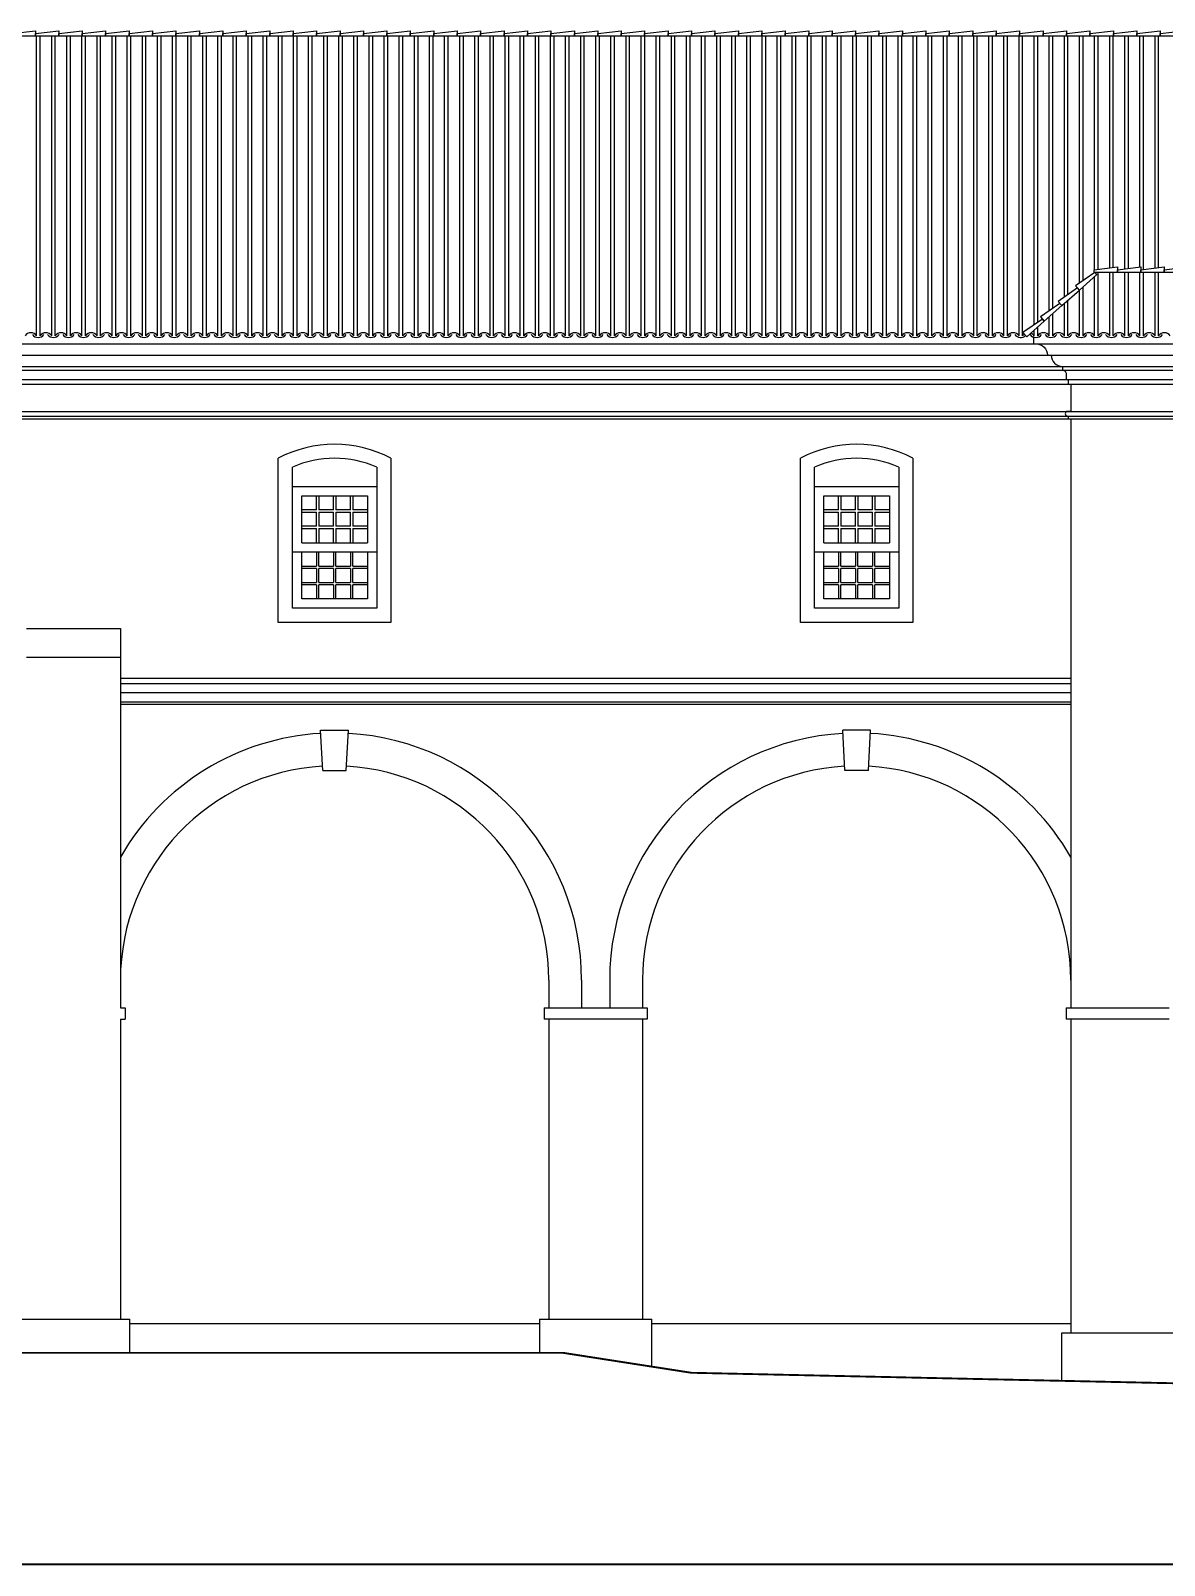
# Model space of a CAD drawing. Extents: x -6493 to 6606, y -1422 to 11651.
# Drawn here: x -4786 to -3576, y 10015 to 11651 of the extents above; entities that cross this region are included whole.
import ezdxf

# ---------------------------------------------------------------- set-up
doc = ezdxf.new("R2010")
doc.units = 0
doc.layers.add('PAREDE', color=7, linetype='CONTINUOUS')
doc.layers.add('PAREDE_FINA', color=7, linetype='CONTINUOUS')

msp = doc.modelspace()

# ---------------------------------------------------------------- linework, layer by layer
at = {"layer": 'PAREDE', "const_width": 2}
msp.add_lwpolyline([(-2511.97, 10196.84), (-3009.28, 10196.84), (-4080.89, 10220.13), (-4217.34, 10241.33), (-6293.02, 10241.33), (-6293.02, 10015.81), (-4818.97, 10015.81), (-2511.97, 10015.81)], dxfattribs=at)
at = {"layer": 'PAREDE_FINA'}
for points in [[(-4780.67, 11651.33), (-4780.67, 11645.33), (-4805.67, 11645.33), (-4805.67, 11648.33), (-4780.67, 11651.33)], [(-4755.67, 11651.33), (-4755.67, 11645.33), (-4780.67, 11645.33), (-4780.67, 11648.33), (-4755.67, 11651.33)], [(-4779.39, 11326.07), (-4779.39, 11645.33)], [(-4775.53, 11326.07), (-4775.53, 11645.33)], [(-4763.26, 11326.07), (-4763.26, 11645.33)], [(-4759.41, 11326.07), (-4759.41, 11645.33)], [(-4730.67, 11651.33), (-4730.67, 11645.33), (-4755.67, 11645.33), (-4755.67, 11648.33), (-4730.67, 11651.33)], [(-4747.14, 11326.07), (-4747.14, 11645.33)], [(-4743.29, 11326.07), (-4743.29, 11645.33)], [(-4731.01, 11326.07), (-4731.01, 11645.33)], [(-4705.67, 11651.33), (-4705.67, 11645.33), (-4730.67, 11645.33), (-4730.67, 11648.33), (-4705.67, 11651.33)], [(-4727.16, 11326.07), (-4727.16, 11645.33)], [(-4714.89, 11326.07), (-4714.89, 11645.33)], [(-4711.04, 11326.07), (-4711.04, 11645.33)], [(-4680.67, 11651.33), (-4680.67, 11645.33), (-4705.67, 11645.33), (-4705.67, 11648.33), (-4680.67, 11651.33)], [(-4698.76, 11326.07), (-4698.76, 11645.33)], [(-4694.91, 11326.07), (-4694.91, 11645.33)], [(-4682.64, 11326.07), (-4682.64, 11645.33)], [(-4655.67, 11651.33), (-4655.67, 11645.33), (-4680.67, 11645.33), (-4680.67, 11648.33), (-4655.67, 11651.33)], [(-4678.79, 11326.07), (-4678.79, 11645.33)], [(-4666.51, 11326.07), (-4666.51, 11645.33)], [(-4662.66, 11326.07), (-4662.66, 11645.33)], [(-4630.67, 11651.33), (-4630.67, 11645.33), (-4655.67, 11645.33), (-4655.67, 11648.33), (-4630.67, 11651.33)], [(-4650.39, 11326.07), (-4650.39, 11645.33)], [(-4646.54, 11326.07), (-4646.54, 11645.33)], [(-4634.26, 11326.07), (-4634.26, 11645.33)], [(-4605.67, 11651.33), (-4605.67, 11645.33), (-4630.67, 11645.33), (-4630.67, 11648.33), (-4605.67, 11651.33)], [(-4630.41, 11326.07), (-4630.41, 11645.33)], [(-4618.14, 11326.07), (-4618.14, 11645.33)], [(-4614.29, 11326.07), (-4614.29, 11645.33)], [(-4580.67, 11651.33), (-4580.67, 11645.33), (-4605.67, 11645.33), (-4605.67, 11648.33), (-4580.67, 11651.33)], [(-4602.02, 11326.07), (-4602.02, 11645.33)], [(-4598.16, 11326.07), (-4598.16, 11645.33)], [(-4585.89, 11326.07), (-4585.89, 11645.33)], [(-4582.04, 11326.07), (-4582.04, 11645.33)], [(-4555.67, 11651.33), (-4555.67, 11645.33), (-4580.67, 11645.33), (-4580.67, 11648.33), (-4555.67, 11651.33)], [(-4569.77, 11326.07), (-4569.77, 11645.33)], [(-4565.92, 11326.07), (-4565.92, 11645.33)], [(-4530.67, 11651.33), (-4530.67, 11645.33), (-4555.67, 11645.33), (-4555.67, 11648.33), (-4530.67, 11651.33)], [(-4553.64, 11326.07), (-4553.64, 11645.33)], [(-4549.79, 11326.07), (-4549.79, 11645.33)], [(-4537.52, 11326.07), (-4537.52, 11645.33)], [(-4533.67, 11326.07), (-4533.67, 11645.33)], [(-4505.67, 11651.33), (-4505.67, 11645.33), (-4530.67, 11645.33), (-4530.67, 11648.33), (-4505.67, 11651.33)], [(-4521.39, 11326.07), (-4521.39, 11645.33)], [(-4517.54, 11326.07), (-4517.54, 11645.33)], [(-4480.67, 11651.33), (-4480.67, 11645.33), (-4505.67, 11645.33), (-4505.67, 11648.33), (-4480.67, 11651.33)], [(-4505.27, 11326.07), (-4505.27, 11645.33)], [(-4501.42, 11326.07), (-4501.42, 11645.33)], [(-4489.14, 11326.07), (-4489.14, 11645.33)], [(-4485.29, 11326.07), (-4485.29, 11645.33)], [(-4455.67, 11651.33), (-4455.67, 11645.33), (-4480.67, 11645.33), (-4480.67, 11648.33), (-4455.67, 11651.33)], [(-4473.02, 11326.07), (-4473.02, 11645.33)], [(-4469.17, 11326.07), (-4469.17, 11645.33)], [(-4456.9, 11326.07), (-4456.9, 11645.33)], [(-4430.67, 11651.33), (-4430.67, 11645.33), (-4455.67, 11645.33), (-4455.67, 11648.33), (-4430.67, 11651.33)], [(-4453.04, 11326.07), (-4453.04, 11645.33)], [(-4440.77, 11326.07), (-4440.77, 11645.33)], [(-4436.92, 11326.07), (-4436.92, 11645.33)], [(-4405.67, 11651.33), (-4405.67, 11645.33), (-4430.67, 11645.33), (-4430.67, 11648.33), (-4405.67, 11651.33)], [(-4424.65, 11326.07), (-4424.65, 11645.33)], [(-4420.8, 11326.07), (-4420.8, 11645.33)], [(-4408.52, 11326.07), (-4408.52, 11645.33)], [(-4380.67, 11651.33), (-4380.67, 11645.33), (-4405.67, 11645.33), (-4405.67, 11648.33), (-4380.67, 11651.33)], [(-4404.67, 11326.07), (-4404.67, 11645.33)], [(-4392.4, 11326.07), (-4392.4, 11645.33)], [(-4388.55, 11326.07), (-4388.55, 11645.33)], [(-4355.67, 11651.33), (-4355.67, 11645.33), (-4380.67, 11645.33), (-4380.67, 11648.33), (-4355.67, 11651.33)], [(-4376.27, 11326.07), (-4376.27, 11645.33)], [(-4372.42, 11326.07), (-4372.42, 11645.33)], [(-4360.15, 11326.07), (-4360.15, 11645.33)], [(-4356.3, 11326.07), (-4356.3, 11645.33)], [(-4330.67, 11651.33), (-4330.67, 11645.33), (-4355.67, 11645.33), (-4355.67, 11648.33), (-4330.67, 11651.33)], [(-4344.02, 11326.07), (-4344.02, 11645.33)], [(-4340.17, 11326.07), (-4340.17, 11645.33)], [(-4305.67, 11651.33), (-4305.67, 11645.33), (-4330.67, 11645.33), (-4330.67, 11648.33), (-4305.67, 11651.33)], [(-4327.9, 11326.07), (-4327.9, 11645.33)], [(-4324.05, 11326.07), (-4324.05, 11645.33)], [(-4311.77, 11326.07), (-4311.77, 11645.33)], [(-4307.92, 11326.07), (-4307.92, 11645.33)], [(-4280.67, 11651.33), (-4280.67, 11645.33), (-4305.67, 11645.33), (-4305.67, 11648.33), (-4280.67, 11651.33)], [(-4295.65, 11326.07), (-4295.65, 11645.33)], [(-4291.8, 11326.07), (-4291.8, 11645.33)], [(-4255.67, 11651.33), (-4255.67, 11645.33), (-4280.67, 11645.33), (-4280.67, 11648.33), (-4255.67, 11651.33)], [(-4279.53, 11326.07), (-4279.53, 11645.33)], [(-4275.67, 11326.07), (-4275.67, 11645.33)], [(-4263.4, 11326.07), (-4263.4, 11645.33)], [(-4259.55, 11326.07), (-4259.55, 11645.33)], [(-4230.67, 11651.33), (-4230.67, 11645.33), (-4255.67, 11645.33), (-4255.67, 11648.33), (-4230.67, 11651.33)], [(-4247.28, 11326.07), (-4247.28, 11645.33)], [(-4243.43, 11326.07), (-4243.43, 11645.33)], [(-4231.15, 11326.07), (-4231.15, 11645.33)], [(-4205.67, 11651.33), (-4205.67, 11645.33), (-4230.67, 11645.33), (-4230.67, 11648.33), (-4205.67, 11651.33)], [(-4227.3, 11326.07), (-4227.3, 11645.33)], [(-4215.03, 11326.07), (-4215.03, 11645.33)], [(-4211.18, 11326.07), (-4211.18, 11645.33)], [(-4180.67, 11651.33), (-4180.67, 11645.33), (-4205.67, 11645.33), (-4205.67, 11648.33), (-4180.67, 11651.33)], [(-4198.9, 11326.07), (-4198.9, 11645.33)], [(-4195.05, 11326.07), (-4195.05, 11645.33)], [(-4182.78, 11326.07), (-4182.78, 11645.33)], [(-4155.67, 11651.33), (-4155.67, 11645.33), (-4180.67, 11645.33), (-4180.67, 11648.33), (-4155.67, 11651.33)], [(-4178.93, 11326.07), (-4178.93, 11645.33)], [(-4166.65, 11326.07), (-4166.65, 11645.33)], [(-4162.8, 11326.07), (-4162.8, 11645.33)], [(-4130.67, 11651.33), (-4130.67, 11645.33), (-4155.67, 11645.33), (-4155.67, 11648.33), (-4130.67, 11651.33)], [(-4150.53, 11326.07), (-4150.53, 11645.33)], [(-4146.68, 11326.07), (-4146.68, 11645.33)], [(-4134.4, 11326.07), (-4134.4, 11645.33)], [(-4105.67, 11651.33), (-4105.67, 11645.33), (-4130.67, 11645.33), (-4130.67, 11648.33), (-4105.67, 11651.33)], [(-4130.55, 11326.07), (-4130.55, 11645.33)], [(-4118.28, 11326.07), (-4118.28, 11645.33)], [(-4114.43, 11326.07), (-4114.43, 11645.33)], [(-4080.67, 11651.33), (-4080.67, 11645.33), (-4105.67, 11645.33), (-4105.67, 11648.33), (-4080.67, 11651.33)], [(-4102.16, 11326.07), (-4102.16, 11645.33)], [(-4098.3, 11326.07), (-4098.3, 11645.33)], [(-4086.03, 11326.07), (-4086.03, 11645.33)], [(-4082.18, 11326.07), (-4082.18, 11645.33)], [(-4055.67, 11651.33), (-4055.67, 11645.33), (-4080.67, 11645.33), (-4080.67, 11648.33), (-4055.67, 11651.33)], [(-4069.91, 11326.07), (-4069.91, 11645.33)], [(-4066.06, 11326.07), (-4066.06, 11645.33)], [(-4030.67, 11651.33), (-4030.67, 11645.33), (-4055.67, 11645.33), (-4055.67, 11648.33), (-4030.67, 11651.33)], [(-4053.78, 11326.07), (-4053.78, 11645.33)], [(-4049.93, 11326.07), (-4049.93, 11645.33)], [(-4037.66, 11326.07), (-4037.66, 11645.33)], [(-4033.81, 11326.07), (-4033.81, 11645.33)], [(-4005.67, 11651.33), (-4005.67, 11645.33), (-4030.67, 11645.33), (-4030.67, 11648.33), (-4005.67, 11651.33)], [(-4021.53, 11326.07), (-4021.53, 11645.33)], [(-4017.68, 11326.07), (-4017.68, 11645.33)], [(-3980.67, 11651.33), (-3980.67, 11645.33), (-4005.67, 11645.33), (-4005.67, 11648.33), (-3980.67, 11651.33)], [(-4005.41, 11326.07), (-4005.41, 11645.33)], [(-4001.56, 11326.07), (-4001.56, 11645.33)], [(-3989.28, 11326.07), (-3989.28, 11645.33)], [(-3985.43, 11326.07), (-3985.43, 11645.33)], [(-3955.67, 11651.33), (-3955.67, 11645.33), (-3980.67, 11645.33), (-3980.67, 11648.33), (-3955.67, 11651.33)], [(-3973.16, 11326.07), (-3973.16, 11645.33)], [(-3969.31, 11326.07), (-3969.31, 11645.33)], [(-3957.04, 11326.07), (-3957.04, 11645.33)], [(-3930.67, 11651.33), (-3930.67, 11645.33), (-3955.67, 11645.33), (-3955.67, 11648.33), (-3930.67, 11651.33)], [(-3953.18, 11326.07), (-3953.18, 11645.33)], [(-3940.91, 11326.07), (-3940.91, 11645.33)], [(-3937.06, 11326.07), (-3937.06, 11645.33)], [(-3905.67, 11651.33), (-3905.67, 11645.33), (-3930.67, 11645.33), (-3930.67, 11648.33), (-3905.67, 11651.33)], [(-3924.79, 11326.07), (-3924.79, 11645.33)], [(-3920.94, 11326.07), (-3920.94, 11645.33)], [(-3908.66, 11326.07), (-3908.66, 11645.33)], [(-3880.67, 11651.33), (-3880.67, 11645.33), (-3905.67, 11645.33), (-3905.67, 11648.33), (-3880.67, 11651.33)], [(-3904.81, 11326.07), (-3904.81, 11645.33)], [(-3892.54, 11326.07), (-3892.54, 11645.33)], [(-3888.69, 11326.07), (-3888.69, 11645.33)], [(-3855.67, 11651.33), (-3855.67, 11645.33), (-3880.67, 11645.33), (-3880.67, 11648.33), (-3855.67, 11651.33)], [(-3876.41, 11326.07), (-3876.41, 11645.33)], [(-3872.56, 11326.07), (-3872.56, 11645.33)], [(-3860.29, 11326.07), (-3860.29, 11645.33)], [(-3856.44, 11326.07), (-3856.44, 11645.33)], [(-3830.67, 11651.33), (-3830.67, 11645.33), (-3855.67, 11645.33), (-3855.67, 11648.33), (-3830.67, 11651.33)], [(-3844.16, 11326.07), (-3844.16, 11645.33)], [(-3840.31, 11326.07), (-3840.31, 11645.33)], [(-3805.67, 11651.33), (-3805.67, 11645.33), (-3830.67, 11645.33), (-3830.67, 11648.33), (-3805.67, 11651.33)], [(-3828.04, 11326.07), (-3828.04, 11645.33)], [(-3824.19, 11326.07), (-3824.19, 11645.33)], [(-3811.91, 11326.07), (-3811.91, 11645.33)], [(-3808.06, 11326.07), (-3808.06, 11645.33)], [(-3780.67, 11651.33), (-3780.67, 11645.33), (-3805.67, 11645.33), (-3805.67, 11648.33), (-3780.67, 11651.33)], [(-3795.79, 11326.07), (-3795.79, 11645.33)], [(-3791.94, 11326.07), (-3791.94, 11645.33)], [(-3755.67, 11651.33), (-3755.67, 11645.33), (-3780.67, 11645.33), (-3780.67, 11648.33), (-3755.67, 11651.33)], [(-3779.67, 11326.07), (-3779.67, 11645.33)], [(-3775.81, 11326.07), (-3775.81, 11645.33)], [(-3763.54, 11326.07), (-3763.54, 11645.33)], [(-3759.69, 11326.07), (-3759.69, 11645.33)], [(-3730.67, 11651.33), (-3730.67, 11645.33), (-3755.67, 11645.33), (-3755.67, 11648.33), (-3730.67, 11651.33)], [(-3747.42, 11326.07), (-3747.42, 11645.33)], [(-3743.57, 11326.07), (-3743.57, 11645.33)], [(-3731.29, 11326.07), (-3731.29, 11645.33)], [(-3705.67, 11651.33), (-3705.67, 11645.33), (-3730.67, 11645.33), (-3730.67, 11648.33), (-3705.67, 11651.33)], [(-3727.44, 11326.07), (-3727.44, 11645.33)], [(-3715.17, 11337.73), (-3715.17, 11645.33)], [(-3711.32, 11340.39), (-3711.32, 11645.33)], [(-3680.67, 11651.33), (-3680.67, 11645.33), (-3705.67, 11645.33), (-3705.67, 11648.33), (-3680.67, 11651.33)], [(-3699.04, 11352.52), (-3699.04, 11645.33)], [(-3695.19, 11355.18), (-3695.19, 11645.33)], [(-3682.92, 11367.3), (-3682.92, 11645.33)], [(-3655.67, 11651.33), (-3655.67, 11645.33), (-3680.67, 11645.33), (-3680.67, 11648.33), (-3655.67, 11651.33)], [(-3679.07, 11369.97), (-3679.07, 11645.33)], [(-3666.79, 11382.09), (-3666.79, 11645.33)], [(-3662.94, 11384.76), (-3662.94, 11645.33)], [(-3630.67, 11651.33), (-3630.67, 11645.33), (-3655.67, 11645.33), (-3655.67, 11648.33), (-3630.67, 11651.33)], [(-3650.67, 11396.4), (-3650.67, 11645.33)], [(-3646.82, 11396.87), (-3646.82, 11645.33)], [(-3634.54, 11398.34), (-3634.54, 11645.33)], [(-3630.69, 11398.8), (-3630.69, 11645.33)], [(-3605.67, 11651.33), (-3605.67, 11645.33), (-3630.67, 11645.33), (-3630.67, 11648.33), (-3605.67, 11651.33)], [(-3618.42, 11397.27), (-3618.42, 11645.33)], [(-3614.57, 11397.74), (-3614.57, 11645.33)], [(-3580.67, 11651.33), (-3580.67, 11645.33), (-3605.67, 11645.33), (-3605.67, 11648.33), (-3580.67, 11651.33)], [(-3602.3, 11399.21), (-3602.3, 11645.33)], [(-3598.44, 11396.67), (-3598.44, 11645.33)], [(-3586.17, 11398.14), (-3586.17, 11645.33)], [(-3582.32, 11398.61), (-3582.32, 11645.33)], [(-3555.67, 11651.33), (-3555.67, 11645.33), (-3580.67, 11645.33), (-3580.67, 11648.33), (-3555.67, 11651.33)], [(-3670.92, 11379.24), (-3666.94, 11374.75), (-3648.23, 11391.33), (-3650, 11393.33)], [(-3650.57, 11393.33), (-3670.92, 11379.24)], [(-3626.3, 11399.33), (-3626.3, 11393.33), (-3651.3, 11393.33), (-3651.3, 11396.33), (-3626.3, 11399.33)], [(-3650.67, 11393.26), (-3650.67, 11393.33)], [(-3646.82, 11326.07), (-3646.82, 11393.33)], [(-3634.54, 11326.07), (-3634.54, 11393.33)], [(-3630.69, 11326.07), (-3630.69, 11393.33)], [(-3601.3, 11399.33), (-3601.3, 11393.33), (-3626.3, 11393.33), (-3626.3, 11396.33), (-3601.3, 11399.33)], [(-3618.42, 11326.07), (-3618.42, 11393.33)], [(-3614.57, 11326.07), (-3614.57, 11393.33)], [(-3602.3, 11326.07), (-3602.3, 11393.33)], [(-3576.3, 11399.33), (-3576.3, 11393.33), (-3601.3, 11393.33), (-3601.3, 11396.33), (-3576.3, 11399.33)], [(-3598.44, 11326.07), (-3598.44, 11393.33)], [(-3586.17, 11326.07), (-3586.17, 11393.33)], [(-3582.32, 11326.07), (-3582.32, 11393.33)], [(-3551.3, 11399.33), (-3551.3, 11393.33), (-3576.3, 11393.33), (-3576.3, 11396.33), (-3551.3, 11399.33)], [(-3689.63, 11362.66), (-3685.65, 11358.17), (-3666.94, 11374.75), (-3668.93, 11376.99), (-3689.63, 11362.66)], [(-3666.79, 11326.07), (-3666.79, 11374.87)], [(-3662.94, 11326.07), (-3662.94, 11378.29)], [(-3650.67, 11326.07), (-3650.67, 11389.16)], [(-3708.34, 11346.08), (-3704.36, 11341.59), (-3685.65, 11358.17), (-3687.64, 11360.41), (-3708.34, 11346.08)], [(-3682.92, 11326.07), (-3682.92, 11360.59)], [(-3679.07, 11326.07), (-3679.07, 11364)], [(-3727.05, 11329.5), (-3723.07, 11325.01), (-3704.36, 11341.59), (-3706.35, 11343.83), (-3727.05, 11329.5)], [(-3699.04, 11326.07), (-3699.04, 11346.3)], [(-3695.19, 11326.07), (-3695.19, 11349.71)], [(-3715.17, 11326.07), (-3715.17, 11332.01)], [(-3711.32, 11326.07), (-3711.32, 11335.42)], [(-5940.97, 11317.33), (-2511.97, 11317.33)], [(-5924.97, 11305.33), (-2511.97, 11305.33)], [(-5912.97, 11293.33), (-2511.97, 11293.33)], [(-5912.97, 11289.33), (-2511.97, 11289.33)], [(-5906.97, 11279.33), (-2511.97, 11279.33)], [(-5903.97, 11274.33), (-2511.97, 11274.33)], [(-5487.97, 11245.33), (-3432.47, 11245.33)], [(-5487.97, 11240.33), (-3432.47, 11240.33)], [(-5487.97, 11237.33), (-3432.47, 11237.33)], [(-3675.97, 11237.33), (-3675.97, 10609.33)], [(-4401.47, 11195.33), (-4401.47, 11020.33), (-4521.47, 11020.33), (-4521.47, 11195.33)], [(-3844.47, 11195.33), (-3844.47, 11020.33), (-3964.47, 11020.33), (-3964.47, 11195.33)], [(-4416.47, 11185.94), (-4416.47, 11035.33), (-4506.47, 11035.33), (-4506.47, 11185.94)], [(-3859.47, 11185.94), (-3859.47, 11035.33), (-3949.47, 11035.33), (-3949.47, 11185.94)], [(-4506.47, 11165.33), (-4416.47, 11165.33)], [(-3949.47, 11165.33), (-3859.47, 11165.33)], [(-4496.47, 11155.33), (-4426.47, 11155.33)], [(-4496.47, 11105.33), (-4496.47, 11155.33)], [(-4480.84, 11140.33), (-4480.84, 11155.33)], [(-4478.34, 11155.33), (-4478.34, 11140.33)], [(-4462.72, 11140.33), (-4462.72, 11155.33)], [(-4460.22, 11155.33), (-4460.22, 11140.33)], [(-4444.59, 11140.33), (-4444.59, 11155.33)], [(-4442.09, 11155.33), (-4442.09, 11140.33)], [(-4426.47, 11155.33), (-4426.47, 11105.33)], [(-3939.47, 11105.33), (-3939.47, 11155.33)], [(-3939.47, 11155.33), (-3869.47, 11155.33)], [(-3923.84, 11140.33), (-3923.84, 11155.33)], [(-3921.34, 11155.33), (-3921.34, 11140.33)], [(-3905.72, 11140.33), (-3905.72, 11155.33)], [(-3903.22, 11155.33), (-3903.22, 11140.33)], [(-3887.59, 11140.33), (-3887.59, 11155.33)], [(-3885.09, 11155.33), (-3885.09, 11140.33)], [(-3869.47, 11155.33), (-3869.47, 11105.33)], [(-4480.84, 11140.33), (-4496.47, 11140.33)], [(-4496.47, 11137.83), (-4480.84, 11137.83)], [(-4480.84, 11122.83), (-4480.84, 11137.83)], [(-4462.72, 11140.33), (-4478.34, 11140.33)], [(-4478.34, 11137.83), (-4478.34, 11122.83)], [(-4478.34, 11137.83), (-4462.72, 11137.83)], [(-4462.72, 11122.83), (-4462.72, 11137.83)], [(-4444.59, 11140.33), (-4460.22, 11140.33)], [(-4460.22, 11137.83), (-4444.59, 11137.83)], [(-4460.22, 11137.83), (-4460.22, 11122.83)], [(-4444.59, 11122.83), (-4444.59, 11137.83)], [(-4426.47, 11140.33), (-4442.09, 11140.33)], [(-4442.09, 11137.83), (-4426.47, 11137.83)], [(-4442.09, 11137.83), (-4442.09, 11122.83)], [(-3923.84, 11140.33), (-3939.47, 11140.33)], [(-3939.47, 11137.83), (-3923.84, 11137.83)], [(-3923.84, 11122.83), (-3923.84, 11137.83)], [(-3905.72, 11140.33), (-3921.34, 11140.33)], [(-3921.34, 11137.83), (-3905.72, 11137.83)], [(-3921.34, 11137.83), (-3921.34, 11122.83)], [(-3905.72, 11122.83), (-3905.72, 11137.83)], [(-3887.59, 11140.33), (-3903.22, 11140.33)], [(-3903.22, 11137.83), (-3903.22, 11122.83)], [(-3903.22, 11137.83), (-3887.59, 11137.83)], [(-3887.59, 11122.83), (-3887.59, 11137.83)], [(-3869.47, 11140.33), (-3885.09, 11140.33)], [(-3885.09, 11137.83), (-3885.09, 11122.83)], [(-3885.09, 11137.83), (-3869.47, 11137.83)], [(-4480.84, 11122.83), (-4496.47, 11122.83)], [(-4496.47, 11120.33), (-4480.84, 11120.33)], [(-4480.84, 11105.33), (-4480.84, 11120.33)], [(-4462.72, 11122.83), (-4478.34, 11122.83)], [(-4478.34, 11120.33), (-4478.34, 11105.33)], [(-4478.34, 11120.33), (-4462.72, 11120.33)], [(-4462.72, 11105.33), (-4462.72, 11120.33)], [(-4444.59, 11122.83), (-4460.22, 11122.83)], [(-4460.22, 11120.33), (-4444.59, 11120.33)], [(-4460.22, 11120.33), (-4460.22, 11105.33)], [(-4444.59, 11105.33), (-4444.59, 11120.33)], [(-4426.47, 11122.83), (-4442.09, 11122.83)], [(-4442.09, 11120.33), (-4426.47, 11120.33)], [(-4442.09, 11120.33), (-4442.09, 11105.33)], [(-3923.84, 11122.83), (-3939.47, 11122.83)], [(-3939.47, 11120.33), (-3923.84, 11120.33)], [(-3923.84, 11105.33), (-3923.84, 11120.33)], [(-3905.72, 11122.83), (-3921.34, 11122.83)], [(-3921.34, 11120.33), (-3905.72, 11120.33)], [(-3921.34, 11120.33), (-3921.34, 11105.33)], [(-3905.72, 11105.33), (-3905.72, 11120.33)], [(-3887.59, 11122.83), (-3903.22, 11122.83)], [(-3903.22, 11120.33), (-3903.22, 11105.33)], [(-3903.22, 11120.33), (-3887.59, 11120.33)], [(-3887.59, 11105.33), (-3887.59, 11120.33)], [(-3869.47, 11122.83), (-3885.09, 11122.83)], [(-3885.09, 11120.33), (-3885.09, 11105.33)], [(-3885.09, 11120.33), (-3869.47, 11120.33)], [(-4496.47, 11105.33), (-4426.47, 11105.33)], [(-3939.47, 11105.33), (-3869.47, 11105.33)], [(-4416.47, 11095.33), (-4506.47, 11095.33)], [(-4426.47, 11095.33), (-4426.47, 11045.33), (-4496.47, 11045.33), (-4496.47, 11095.33)], [(-4496.47, 11080.33), (-4480.84, 11080.33)], [(-4480.84, 11095.33), (-4480.84, 11080.33)], [(-4478.34, 11080.33), (-4478.34, 11095.33)], [(-4478.34, 11080.33), (-4462.72, 11080.33)], [(-4462.72, 11095.33), (-4462.72, 11080.33)], [(-4460.22, 11080.33), (-4460.22, 11095.33)], [(-4460.22, 11080.33), (-4444.59, 11080.33)], [(-4444.59, 11095.33), (-4444.59, 11080.33)], [(-4442.09, 11080.33), (-4442.09, 11095.33)], [(-4442.09, 11080.33), (-4426.47, 11080.33)], [(-3859.47, 11095.33), (-3949.47, 11095.33)], [(-3869.47, 11095.33), (-3869.47, 11045.33), (-3939.47, 11045.33), (-3939.47, 11095.33)], [(-3939.47, 11080.33), (-3923.84, 11080.33)], [(-3923.84, 11095.33), (-3923.84, 11080.33)], [(-3921.34, 11080.33), (-3921.34, 11095.33)], [(-3921.34, 11080.33), (-3905.72, 11080.33)], [(-3905.72, 11095.33), (-3905.72, 11080.33)], [(-3903.22, 11080.33), (-3903.22, 11095.33)], [(-3903.22, 11080.33), (-3887.59, 11080.33)], [(-3887.59, 11095.33), (-3887.59, 11080.33)], [(-3885.09, 11080.33), (-3885.09, 11095.33)], [(-3885.09, 11080.33), (-3869.47, 11080.33)], [(-4480.84, 11077.83), (-4496.47, 11077.83)], [(-4480.84, 11077.83), (-4480.84, 11062.83)], [(-4478.34, 11062.83), (-4478.34, 11077.83)], [(-4462.72, 11077.83), (-4478.34, 11077.83)], [(-4462.72, 11077.83), (-4462.72, 11062.83)], [(-4460.22, 11062.83), (-4460.22, 11077.83)], [(-4444.59, 11077.83), (-4460.22, 11077.83)], [(-4444.59, 11077.83), (-4444.59, 11062.83)], [(-4442.09, 11062.83), (-4442.09, 11077.83)], [(-4426.47, 11077.83), (-4442.09, 11077.83)], [(-3923.84, 11077.83), (-3939.47, 11077.83)], [(-3923.84, 11077.83), (-3923.84, 11062.83)], [(-3905.72, 11077.83), (-3921.34, 11077.83)], [(-3921.34, 11062.83), (-3921.34, 11077.83)], [(-3905.72, 11077.83), (-3905.72, 11062.83)], [(-3887.59, 11077.83), (-3903.22, 11077.83)], [(-3903.22, 11062.83), (-3903.22, 11077.83)], [(-3887.59, 11077.83), (-3887.59, 11062.83)], [(-3869.47, 11077.83), (-3885.09, 11077.83)], [(-3885.09, 11062.83), (-3885.09, 11077.83)], [(-4496.47, 11062.83), (-4480.84, 11062.83)], [(-4480.84, 11060.33), (-4496.47, 11060.33)], [(-4480.84, 11060.33), (-4480.84, 11045.33)], [(-4478.34, 11062.83), (-4462.72, 11062.83)], [(-4478.34, 11045.33), (-4478.34, 11060.33)], [(-4462.72, 11060.33), (-4478.34, 11060.33)], [(-4462.72, 11060.33), (-4462.72, 11045.33)], [(-4460.22, 11062.83), (-4444.59, 11062.83)], [(-4444.59, 11060.33), (-4460.22, 11060.33)], [(-4460.22, 11045.33), (-4460.22, 11060.33)], [(-4444.59, 11060.33), (-4444.59, 11045.33)], [(-4442.09, 11062.83), (-4426.47, 11062.83)], [(-4426.47, 11060.33), (-4442.09, 11060.33)], [(-4442.09, 11045.33), (-4442.09, 11060.33)], [(-3939.47, 11062.83), (-3923.84, 11062.83)], [(-3923.84, 11060.33), (-3939.47, 11060.33)], [(-3923.84, 11060.33), (-3923.84, 11045.33)], [(-3921.34, 11062.83), (-3905.72, 11062.83)], [(-3905.72, 11060.33), (-3921.34, 11060.33)], [(-3921.34, 11045.33), (-3921.34, 11060.33)], [(-3905.72, 11060.33), (-3905.72, 11045.33)], [(-3903.22, 11062.83), (-3887.59, 11062.83)], [(-3903.22, 11045.33), (-3903.22, 11060.33)], [(-3887.59, 11060.33), (-3903.22, 11060.33)], [(-3887.59, 11060.33), (-3887.59, 11045.33)], [(-3885.09, 11062.83), (-3869.47, 11062.83)], [(-3885.09, 11045.33), (-3885.09, 11060.33)], [(-3869.47, 11060.33), (-3885.09, 11060.33)], [(-4789.97, 11013.96), (-4689.97, 11013.96)], [(-4689.97, 11013.96), (-4689.97, 10609.33)], [(-4789.97, 10983.33), (-4689.97, 10983.33)], [(-3675.97, 10960.33), (-4689.97, 10960.33)], [(-4689.97, 10955.33), (-3675.97, 10955.33)], [(-3675.97, 10945.33), (-4689.97, 10945.33)], [(-3675.97, 10935.33), (-4689.97, 10935.33)], [(-3675.97, 10932.83), (-4689.97, 10932.83)], [(-4473.97, 10862.33), (-4476.37, 10905.33)], [(-4476.37, 10905.33), (-4446.56, 10905.33)], [(-4448.97, 10862.33), (-4446.56, 10905.33)], [(-3916.97, 10862.33), (-3919.37, 10905.33)], [(-3889.56, 10905.33), (-3919.37, 10905.33)], [(-3891.97, 10862.33), (-3889.56, 10905.33)], [(-4473.97, 10862.33), (-4448.97, 10862.33)], [(-3891.97, 10862.33), (-3916.97, 10862.33)], [(-4232.97, 10638.83), (-4232.97, 10609.33)], [(-4197.97, 10638.83), (-4197.97, 10609.33)], [(-4167.97, 10638.83), (-4167.97, 10609.33)], [(-4132.97, 10638.83), (-4132.97, 10609.33)], [(-4689.97, 10609.33), (-4684.97, 10609.33)], [(-4684.97, 10609.33), (-4684.97, 10597.33)], [(-4237.97, 10609.33), (-4237.97, 10597.33)], [(-4237.97, 10609.33), (-4127.97, 10609.33)], [(-4127.97, 10609.33), (-4127.97, 10597.33)], [(-3680.97, 10609.33), (-3570.97, 10609.33)], [(-3680.97, 10609.33), (-3680.97, 10597.33)], [(-4689.97, 10597.33), (-4689.97, 10277.33)], [(-4689.97, 10597.33), (-4684.97, 10597.33)], [(-4127.97, 10597.33), (-4237.97, 10597.33)], [(-4232.97, 10597.33), (-4232.97, 10277.33)], [(-4132.97, 10597.33), (-4132.97, 10277.33)], [(-3570.97, 10597.33), (-3680.97, 10597.33)], [(-3675.97, 10597.33), (-3675.97, 10262.33)], [(-4799.97, 10277.33), (-4679.97, 10277.33)], [(-4679.97, 10241.33), (-4679.97, 10277.33)], [(-4242.97, 10272.33), (-4679.97, 10272.33)], [(-4242.97, 10277.33), (-4242.97, 10241.33)], [(-4242.97, 10277.33), (-4122.97, 10277.33)], [(-4122.97, 10226.66), (-4122.97, 10277.33)], [(-3675.97, 10272.33), (-4122.97, 10272.33)], [(-3685.97, 10262.33), (-3685.97, 10211.54)], [(-3565.97, 10262.33), (-3685.97, 10262.33)]]:
    msp.add_lwpolyline(points, dxfattribs=at)
msp.add_lwpolyline([(-3715.97, 11325.33), (-3715.97, 11317.33), (-3712.97, 11317.33, -0.4142136), (-3700.97, 11305.33), (-3696.97, 11305.33, 0.4142136), (-3684.97, 11293.33), (-3684.97, 11289.33, -0.4142136), (-3680.97, 11285.33), (-3680.97, 11279.33), (-3678.97, 11279.33), (-3678.97, 11274.33), (-3675.97, 11274.33), (-3675.97, 11245.33), (-3679.47, 11245.33, 1), (-3679.47, 11240.33), (-3678.97, 11240.33), (-3678.97, 11237.33), (-3675.97, 11237.33)], format="xyb", dxfattribs=at)
for centre, radius, start, end in [((-4785.52, 11321.76), 7.5, 35.09066, 144.90934), ((-4777.6, 11331.61), 7.5, 215.09066, 324.90934), ((-4769.4, 11321.76), 7.5, 35.09066, 144.90934), ((-4761.48, 11331.61), 7.5, 215.09066, 324.90934), ((-4753.27, 11321.76), 7.5, 35.09066, 144.90934), ((-4745.35, 11331.61), 7.5, 215.09066, 324.90934), ((-4737.15, 11321.76), 7.5, 35.09066, 144.90934), ((-4729.23, 11331.61), 7.5, 215.09066, 324.90934), ((-4721.02, 11321.76), 7.5, 35.09066, 144.90934), ((-4713.1, 11331.61), 7.5, 215.09066, 324.90934), ((-4704.9, 11321.76), 7.5, 35.09066, 144.90934), ((-4696.98, 11331.61), 7.5, 215.09066, 324.90934), ((-4688.78, 11321.76), 7.5, 35.09066, 144.90934), ((-4680.86, 11331.61), 7.5, 215.09066, 324.90934), ((-4672.65, 11321.76), 7.5, 35.09066, 144.90934), ((-4664.73, 11331.61), 7.5, 215.09066, 324.90934), ((-4656.53, 11321.76), 7.5, 35.09066, 144.90934), ((-4648.61, 11331.61), 7.5, 215.09066, 324.90934), ((-4640.4, 11321.76), 7.5, 35.09066, 144.90934), ((-4632.48, 11331.61), 7.5, 215.09066, 324.90934), ((-4624.28, 11321.76), 7.5, 35.09066, 144.90934), ((-4616.36, 11331.61), 7.5, 215.09066, 324.90934), ((-4608.15, 11321.76), 7.5, 35.09066, 144.90934), ((-4600.23, 11331.61), 7.5, 215.09066, 324.90934), ((-4592.03, 11321.76), 7.5, 35.09066, 144.90934), ((-4584.11, 11331.61), 7.5, 215.09066, 324.90934), ((-4575.9, 11321.76), 7.5, 35.09066, 144.90934), ((-4567.98, 11331.61), 7.5, 215.09066, 324.90934), ((-4559.78, 11321.76), 7.5, 35.09066, 144.90934), ((-4551.86, 11331.61), 7.5, 215.09066, 324.90934), ((-4543.65, 11321.76), 7.5, 35.09066, 144.90934), ((-4535.73, 11331.61), 7.5, 215.09066, 324.90934), ((-4527.53, 11321.76), 7.5, 35.09066, 144.90934), ((-4519.61, 11331.61), 7.5, 215.09066, 324.90934), ((-4511.41, 11321.76), 7.5, 35.09066, 144.90934), ((-4503.49, 11331.61), 7.5, 215.09066, 324.90934), ((-4495.28, 11321.76), 7.5, 35.09066, 144.90934), ((-4487.36, 11331.61), 7.5, 215.09066, 324.90934), ((-4479.16, 11321.76), 7.5, 35.09066, 144.90934), ((-4471.24, 11331.61), 7.5, 215.09066, 324.90934), ((-4463.03, 11321.76), 7.5, 35.09066, 144.90934), ((-4455.11, 11331.61), 7.5, 215.09066, 324.90934), ((-4446.91, 11321.76), 7.5, 35.09066, 144.90934), ((-4438.99, 11331.61), 7.5, 215.09066, 324.90934), ((-4430.78, 11321.76), 7.5, 35.09066, 144.90934), ((-4422.86, 11331.61), 7.5, 215.09066, 324.90934), ((-4414.66, 11321.76), 7.5, 35.09066, 144.90934), ((-4406.74, 11331.61), 7.5, 215.09066, 324.90934), ((-4398.53, 11321.76), 7.5, 35.09066, 144.90934), ((-4390.61, 11331.61), 7.5, 215.09066, 324.90934), ((-4382.41, 11321.76), 7.5, 35.09066, 144.90934), ((-4374.49, 11331.61), 7.5, 215.09066, 324.90934), ((-4366.28, 11321.76), 7.5, 35.09066, 144.90934), ((-4358.37, 11331.61), 7.5, 215.09066, 324.90934), ((-4350.16, 11321.76), 7.5, 35.09066, 144.90934), ((-4342.24, 11331.61), 7.5, 215.09066, 324.90934), ((-4334.04, 11321.76), 7.5, 35.09066, 144.90934), ((-4326.12, 11331.61), 7.5, 215.09066, 324.90934), ((-4317.91, 11321.76), 7.5, 35.09066, 144.90934), ((-4309.99, 11331.61), 7.5, 215.09066, 324.90934), ((-4301.79, 11321.76), 7.5, 35.09066, 144.90934), ((-4293.87, 11331.61), 7.5, 215.09066, 324.90934), ((-4285.66, 11321.76), 7.5, 35.09066, 144.90934), ((-4277.74, 11331.61), 7.5, 215.09066, 324.90934), ((-4269.54, 11321.76), 7.5, 35.09066, 144.90934), ((-4261.62, 11331.61), 7.5, 215.09066, 324.90934), ((-4253.41, 11321.76), 7.5, 35.09066, 144.90934), ((-4245.49, 11331.61), 7.5, 215.09066, 324.90934), ((-4237.29, 11321.76), 7.5, 35.09066, 144.90934), ((-4229.37, 11331.61), 7.5, 215.09066, 324.90934), ((-4221.16, 11321.76), 7.5, 35.09066, 144.90934), ((-4213.24, 11331.61), 7.5, 215.09066, 324.90934), ((-4205.04, 11321.76), 7.5, 35.09066, 144.90934), ((-4197.12, 11331.61), 7.5, 215.09066, 324.90934), ((-4188.92, 11321.76), 7.5, 35.09066, 144.90934), ((-4181, 11331.61), 7.5, 215.09066, 324.90934), ((-4172.79, 11321.76), 7.5, 35.09066, 144.90934), ((-4164.87, 11331.61), 7.5, 215.09066, 324.90934), ((-4156.67, 11321.76), 7.5, 35.09066, 144.90934), ((-4148.75, 11331.61), 7.5, 215.09066, 324.90934), ((-4140.54, 11321.76), 7.5, 35.09066, 144.90934), ((-4132.62, 11331.61), 7.5, 215.09066, 324.90934), ((-4124.42, 11321.76), 7.5, 35.09066, 144.90934), ((-4116.5, 11331.61), 7.5, 215.09066, 324.90934), ((-4108.29, 11321.76), 7.5, 35.09066, 144.90934), ((-4100.37, 11331.61), 7.5, 215.09066, 324.90934), ((-4092.17, 11321.76), 7.5, 35.09066, 144.90934), ((-4084.25, 11331.61), 7.5, 215.09066, 324.90934), ((-4076.04, 11321.76), 7.5, 35.09066, 144.90934), ((-4068.12, 11331.61), 7.5, 215.09066, 324.90934), ((-4059.92, 11321.76), 7.5, 35.09066, 144.90934), ((-4052, 11331.61), 7.5, 215.09066, 324.90934), ((-4043.79, 11321.76), 7.5, 35.09066, 144.90934), ((-4035.87, 11331.61), 7.5, 215.09066, 324.90934), ((-4027.67, 11321.76), 7.5, 35.09066, 144.90934), ((-4019.75, 11331.61), 7.5, 215.09066, 324.90934), ((-4011.55, 11321.76), 7.5, 35.09066, 144.90934), ((-4003.63, 11331.61), 7.5, 215.09066, 324.90934), ((-3995.42, 11321.76), 7.5, 35.09066, 144.90934), ((-3987.5, 11331.61), 7.5, 215.09066, 324.90934), ((-3979.3, 11321.76), 7.5, 35.09066, 144.90934), ((-3971.38, 11331.61), 7.5, 215.09066, 324.90934), ((-3963.17, 11321.76), 7.5, 35.09066, 144.90934), ((-3955.25, 11331.61), 7.5, 215.09066, 324.90934), ((-3947.05, 11321.76), 7.5, 35.09066, 144.90934), ((-3939.13, 11331.61), 7.5, 215.09066, 324.90934), ((-3930.92, 11321.76), 7.5, 35.09066, 144.90934), ((-3923, 11331.61), 7.5, 215.09066, 324.90934), ((-3914.8, 11321.76), 7.5, 35.09066, 144.90934), ((-3906.88, 11331.61), 7.5, 215.09066, 324.90934), ((-3898.67, 11321.76), 7.5, 35.09066, 144.90934), ((-3890.75, 11331.61), 7.5, 215.09066, 324.90934), ((-3882.55, 11321.76), 7.5, 35.09066, 144.90934), ((-3874.63, 11331.61), 7.5, 215.09066, 324.90934), ((-3866.42, 11321.76), 7.5, 35.09066, 144.90934), ((-3858.51, 11331.61), 7.5, 215.09066, 324.90934), ((-3850.3, 11321.76), 7.5, 35.09066, 144.90934), ((-3842.38, 11331.61), 7.5, 215.09066, 324.90934), ((-3834.18, 11321.76), 7.5, 35.09066, 144.90934), ((-3826.26, 11331.61), 7.5, 215.09066, 324.90934), ((-3818.05, 11321.76), 7.5, 35.09066, 144.90934), ((-3810.13, 11331.61), 7.5, 215.09066, 324.90934), ((-3801.93, 11321.76), 7.5, 35.09066, 144.90934), ((-3794.01, 11331.61), 7.5, 215.09066, 324.90934), ((-3785.8, 11321.76), 7.5, 35.09066, 144.90934), ((-3777.88, 11331.61), 7.5, 215.09066, 324.90934), ((-3769.68, 11321.76), 7.5, 35.09066, 144.90934), ((-3761.76, 11331.61), 7.5, 215.09066, 324.90934), ((-3753.55, 11321.76), 7.5, 35.09066, 144.90934), ((-3745.63, 11331.61), 7.5, 215.09066, 324.90934), ((-3737.43, 11321.76), 7.5, 35.09066, 144.90934), ((-3729.51, 11331.61), 7.5, 215.09066, 314.91707), ((-3721.3, 11321.76), 7.5, 125.18779, 144.90934), ((-3713.38, 11331.61), 7.5, 215.09066, 324.90934), ((-3721.3, 11321.76), 7.5, 35.09066, 70.25029), ((-3705.18, 11321.76), 7.5, 35.09066, 144.90934), ((-3697.26, 11331.61), 7.5, 215.09066, 324.90934), ((-3689.06, 11321.76), 7.5, 35.09066, 144.90934), ((-3681.14, 11331.61), 7.5, 215.09066, 324.90934), ((-3672.93, 11321.76), 7.5, 35.09066, 144.90934), ((-3665.01, 11331.61), 7.5, 215.09066, 324.90934), ((-3656.81, 11321.76), 7.5, 35.09066, 144.90934), ((-3648.89, 11331.61), 7.5, 215.09066, 324.90934), ((-3640.68, 11321.76), 7.5, 35.09066, 144.90934), ((-3632.76, 11331.61), 7.5, 215.09066, 324.90934), ((-3624.56, 11321.76), 7.5, 35.09066, 144.90934), ((-3616.64, 11331.61), 7.5, 215.09066, 324.90934), ((-3608.43, 11321.76), 7.5, 35.09066, 144.90934), ((-3600.51, 11331.61), 7.5, 215.09066, 324.90934), ((-3592.31, 11321.76), 7.5, 35.09066, 144.90934), ((-3584.39, 11331.61), 7.5, 215.09066, 324.90934), ((-3576.18, 11321.76), 7.5, 35.09066, 144.90934), ((-4461.47, 11082.83), 127.5, 61.92751, 118.07249), ((-3904.47, 11082.83), 127.5, 61.92751, 118.07249), ((-4461.47, 11082.83), 112.5, 66.42182, 113.57818), ((-3904.47, 11082.83), 112.5, 66.42182, 113.57818), ((-4461.47, 10638.83), 263.5, 93.20113, 150.13173), ((-4461.47, 10638.83), 263.5, 0, 86.79887), ((-3904.47, 10638.83), 263.5, 93.20113, 180), ((-3904.47, 10638.83), 263.5, 29.86827, 86.79887), ((-4461.47, 10638.83), 228.5, 93.20113, 180), ((-4461.47, 10638.83), 228.5, 0, 86.79887), ((-3904.47, 10638.83), 228.5, 93.20113, 180), ((-3904.47, 10638.83), 228.5, 0, 86.79887)]:
    msp.add_arc(centre, radius, start, end, dxfattribs=at)

doc.saveas('drawing.dxf')
